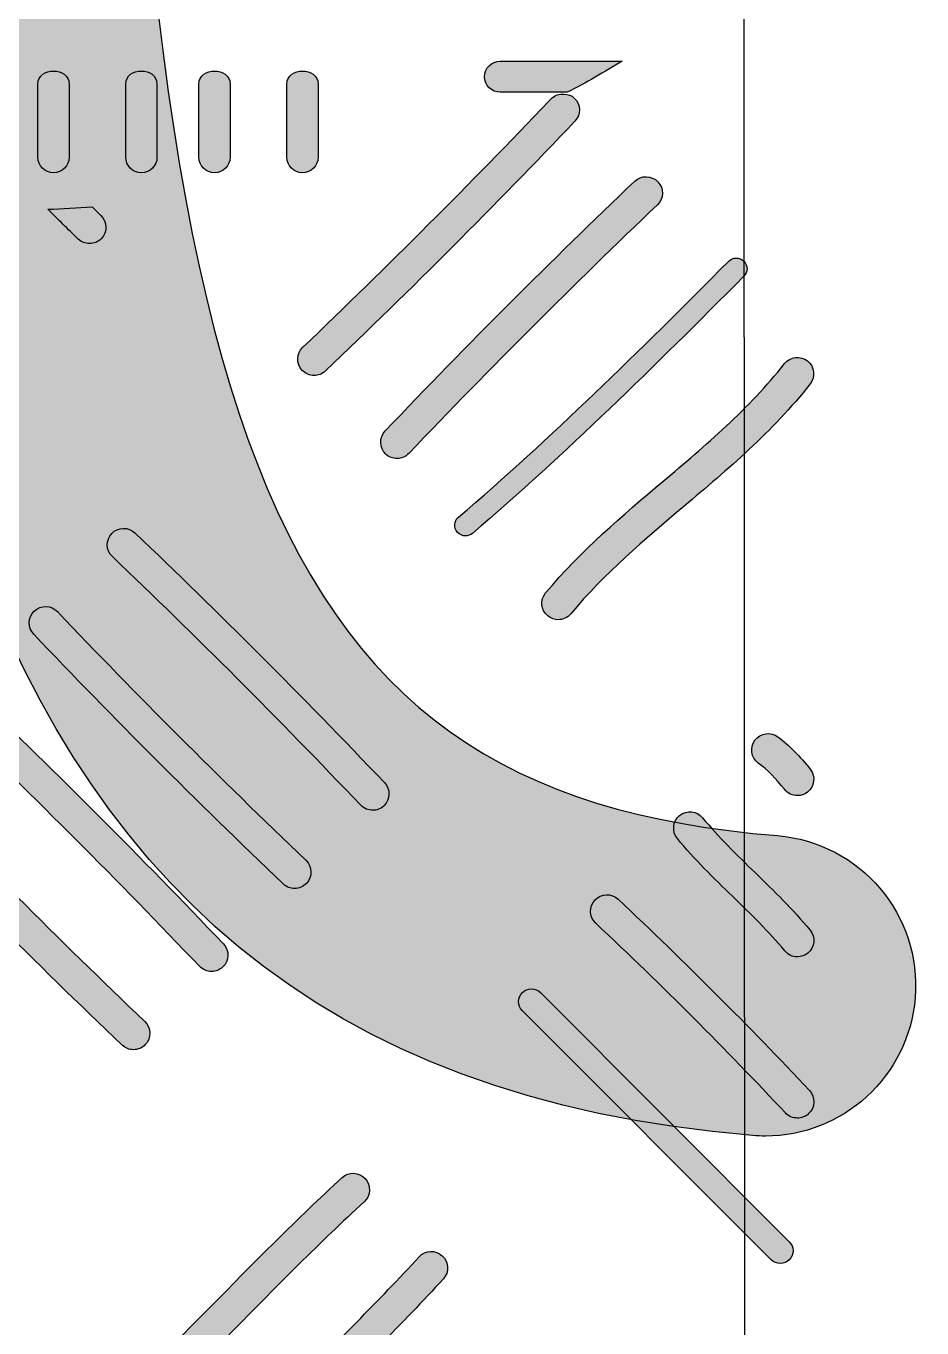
# Model space of a CAD drawing. Extents: x 4 to 307, y 9 to 217.
# Drawn here: x 275.96 to 281.12, y 175.63 to 183.12 of the extents above; entities that cross this region are included whole.
import ezdxf

# ---------------------------------------------------------------- set-up
doc = ezdxf.new("R2010")
doc.units = 0
doc.header["$MEASUREMENT"] = 0
doc.layers.add('EBENE_1', color=7, linetype='CONTINUOUS')

# ---------------------------------------------------------------- blocks, each defined once
blk = doc.blocks.new('BLOCK_4')
at = {"layer": 'EBENE_1'}
h = blk.add_hatch(color=7, dxfattribs=at)
h.dxf.hatch_style = 2
edge = h.paths.add_edge_path()
edge.add_spline(control_points=[(277.5519, 181.2705), (277.5143, 181.2345), (277.513, 181.1749), (277.5488, 181.1372), (277.5674, 181.1179), (277.5922, 181.1081), (277.617, 181.1081), (277.6404, 181.1081), (277.6639, 181.1167), (277.6821, 181.1341), (278.1779, 181.6071), (278.6612, 182.0908), (279.118, 182.5714), (279.1539, 182.6091), (279.1525, 182.6687), (279.1146, 182.7046), (279.098, 182.7206), (279.0763, 182.7266), (279.055, 182.7278), (279.0285, 182.7294), (279.0016, 182.7223), (278.9816, 182.7013), (278.9775, 182.6968), (278.9726, 182.6922), (278.9685, 182.6877), (278.5176, 182.2136), (278.0407, 181.737), (277.5519, 181.2705)], knot_values=[0, 0, 0, 0, 1, 1, 1, 2, 2, 2, 3, 3, 3, 4, 4, 4, 5, 5, 5, 6, 6, 6, 7, 7, 7, 8, 8, 8, 9, 9, 9, 9], degree=3, periodic=1)
h = blk.add_hatch(color=7, dxfattribs=at)
h.dxf.hatch_style = 2
edge = h.paths.add_edge_path()
edge.add_spline(control_points=[(278.0263, 180.7893), (277.9905, 180.7515), (277.9918, 180.6919), (278.0294, 180.6561), (278.0476, 180.6387), (278.0711, 180.6301), (278.0945, 180.6301), (278.1193, 180.6301), (278.1441, 180.6399), (278.1627, 180.6594), (278.6354, 181.1558), (279.1163, 181.6371), (279.5924, 182.0901), (279.63, 182.126), (279.6314, 182.1856), (279.5955, 182.2233), (279.5597, 182.2608), (279.5001, 182.2624), (279.4622, 182.2266), (278.9844, 181.7716), (278.501, 181.2879), (278.0263, 180.7893)], knot_values=[0, 0, 0, 0, 1, 1, 1, 2, 2, 2, 3, 3, 3, 4, 4, 4, 5, 5, 5, 6, 6, 6, 7, 7, 7, 7], degree=3, periodic=1)
h = blk.add_hatch(color=7, dxfattribs=at)
h.dxf.hatch_style = 2
edge = h.paths.add_edge_path()
edge.add_spline(control_points=[(276.3247, 181.8672), (276.3496, 181.8672), (276.3744, 181.877), (276.393, 181.8963), (276.4288, 181.9339), (276.4274, 181.9937), (276.3899, 182.0295), (276.3726, 182.0459), (276.3564, 182.0624), (276.3396, 182.0788), (276.2534, 182.0731), (276.1687, 182.0686), (276.0843, 182.0648), (276.1435, 182.0078), (276.2004, 181.9503), (276.2596, 181.8934), (276.2779, 181.8758), (276.3013, 181.8672), (276.3247, 181.8672)], knot_values=[0, 0, 0, 0, 1, 1, 1, 2, 2, 2, 3, 3, 3, 4, 4, 4, 5, 5, 5, 6, 6, 6, 6], degree=3, periodic=1)
h = blk.add_hatch(color=7, dxfattribs=at)
h.dxf.hatch_style = 2
edge = h.paths.add_edge_path()
edge.add_spline(control_points=[(278.4411, 180.2065), (278.4531, 180.1922), (278.4707, 180.185), (278.4879, 180.185), (278.502, 180.185), (278.5162, 180.1898), (278.5279, 180.1996), (279.0643, 180.6564), (279.5731, 181.1601), (280.0906, 181.6791), (280.1144, 181.7031), (280.1144, 181.7422), (280.0902, 181.7661), (280.0661, 181.7902), (280.0272, 181.7901), (280.0031, 181.7659), (279.4877, 181.2488), (278.9809, 180.7471), (278.448, 180.2933), (278.4221, 180.2713), (278.419, 180.2325), (278.4411, 180.2065)], knot_values=[0, 0, 0, 0, 1, 1, 1, 2, 2, 2, 3, 3, 3, 4, 4, 4, 5, 5, 5, 6, 6, 6, 7, 7, 7, 7], degree=3, periodic=1)
h = blk.add_hatch(color=7, dxfattribs=at)
h.dxf.hatch_style = 2
edge = h.paths.add_edge_path()
edge.add_spline(control_points=[(280.3245, 181.1763), (280.1192, 180.9164), (279.8677, 180.704), (279.6241, 180.4985), (279.3933, 180.3037), (279.1549, 180.102), (278.9496, 179.8568), (278.9161, 179.817), (278.9217, 179.7578), (278.9613, 179.7245), (278.9788, 179.7097), (279.0002, 179.7027), (279.0216, 179.7027), (279.0484, 179.7027), (279.075, 179.714), (279.0936, 179.7363), (279.2882, 179.969), (279.5208, 180.1652), (279.7454, 180.355), (279.9958, 180.5664), (280.2546, 180.7849), (280.472, 181.0599), (280.504, 181.1005), (280.4971, 181.1596), (280.4565, 181.1918), (280.4161, 181.2235), (280.3572, 181.2168), (280.3245, 181.1763)], knot_values=[0, 0, 0, 0, 1, 1, 1, 2, 2, 2, 3, 3, 3, 4, 4, 4, 5, 5, 5, 6, 6, 6, 7, 7, 7, 8, 8, 8, 9, 9, 9, 9], degree=3, periodic=1)
h = blk.add_hatch(color=7, dxfattribs=at)
h.dxf.hatch_style = 2
edge = h.paths.add_edge_path()
edge.add_spline(control_points=[(276.5862, 180.2022), (276.5483, 180.238), (276.4887, 180.2372), (276.4529, 180.1989), (276.4171, 180.1612), (276.4185, 180.1016), (276.456, 180.0658), (276.9321, 179.6128), (277.4131, 179.1315), (277.8857, 178.635), (277.9043, 178.6156), (277.9291, 178.6058), (277.9539, 178.6058), (277.9774, 178.6058), (278.0008, 178.6144), (278.019, 178.6318), (278.0566, 178.6676), (278.058, 178.7272), (278.0221, 178.7649), (277.5474, 179.2636), (277.0641, 179.7473), (276.5862, 180.2022)], knot_values=[0, 0, 0, 0, 1, 1, 1, 2, 2, 2, 3, 3, 3, 4, 4, 4, 5, 5, 5, 6, 6, 6, 7, 7, 7, 7], degree=3, periodic=1)
h = blk.add_hatch(color=7, dxfattribs=at)
h.dxf.hatch_style = 2
edge = h.paths.add_edge_path()
edge.add_spline(control_points=[(277.4396, 178.182), (277.4578, 178.1646), (277.4813, 178.156), (277.5047, 178.156), (277.5295, 178.156), (277.5543, 178.1658), (277.5729, 178.1851), (277.6087, 178.2228), (277.6074, 178.2824), (277.5698, 178.3184), (277.073, 178.7923), (276.5921, 179.2736), (276.1401, 179.749), (276.1046, 179.7867), (276.0447, 179.7876), (276.0071, 179.7525), (275.9692, 179.7165), (275.9678, 179.6569), (276.0037, 179.6191), (276.4574, 179.1415), (276.9407, 178.6579), (277.4396, 178.182)], knot_values=[0, 0, 0, 0, 1, 1, 1, 2, 2, 2, 3, 3, 3, 4, 4, 4, 5, 5, 5, 6, 6, 6, 7, 7, 7, 7], degree=3, periodic=1)
h = blk.add_hatch(color=7, dxfattribs=at)
h.dxf.hatch_style = 2
edge = h.paths.add_edge_path()
edge.add_spline(control_points=[(275.6595, 179.2743), (275.6216, 179.3103), (275.562, 179.3091), (275.5262, 179.271), (275.4903, 179.2333), (275.4917, 179.1737), (275.5293, 179.1378), (276.0075, 178.6828), (276.488, 178.2013), (276.9586, 177.7073), (276.9772, 177.6878), (277.0021, 177.678), (277.0269, 177.678), (277.0503, 177.678), (277.0737, 177.6866), (277.092, 177.704), (277.1295, 177.7398), (277.1309, 177.7994), (277.0951, 177.8372), (276.6224, 178.3336), (276.1394, 178.8171), (275.6595, 179.2743)], knot_values=[0, 0, 0, 0, 1, 1, 1, 2, 2, 2, 3, 3, 3, 4, 4, 4, 5, 5, 5, 6, 6, 6, 7, 7, 7, 7], degree=3, periodic=1)
h = blk.add_hatch(color=7, dxfattribs=at)
h.dxf.hatch_style = 2
edge = h.paths.add_edge_path()
edge.add_spline(control_points=[(280.2859, 179.0285), (280.2449, 179.0596), (280.1857, 179.051), (280.154, 179.0095), (280.123, 178.9678), (280.1312, 178.9087), (280.1729, 178.8776), (280.2267, 178.8374), (280.2759, 178.788), (280.3238, 178.7265), (280.3424, 178.7026), (280.3703, 178.6902), (280.3982, 178.6902), (280.4186, 178.6902), (280.4389, 178.6967), (280.4561, 178.7101), (280.4971, 178.742), (280.5047, 178.8013), (280.4726, 178.8423), (280.4141, 178.9172), (280.3531, 178.9782), (280.2859, 179.0285)], knot_values=[0, 0, 0, 0, 1, 1, 1, 2, 2, 2, 3, 3, 3, 4, 4, 4, 5, 5, 5, 6, 6, 6, 7, 7, 7, 7], degree=3, periodic=1)
h = blk.add_hatch(color=7, dxfattribs=at)
h.dxf.hatch_style = 2
edge = h.paths.add_edge_path()
edge.add_spline(control_points=[(275.08, 178.8247), (275.0421, 178.7889), (275.0408, 178.7291), (275.0766, 178.6914), (275.53, 178.2142), (276.013, 177.7305), (276.5125, 177.2541), (276.5308, 177.2367), (276.5542, 177.2281), (276.5776, 177.2281), (276.6024, 177.2281), (276.6272, 177.2379), (276.6458, 177.2572), (276.6817, 177.2949), (276.6803, 177.3545), (276.6427, 177.3905), (276.1453, 177.8649), (275.6643, 178.3462), (275.213, 178.8212), (275.1775, 178.859), (275.1176, 178.8598), (275.08, 178.8247)], knot_values=[0, 0, 0, 0, 1, 1, 1, 2, 2, 2, 3, 3, 3, 4, 4, 4, 5, 5, 5, 6, 6, 6, 7, 7, 7, 7], degree=3, periodic=1)
h = blk.add_hatch(color=7, dxfattribs=at)
h.dxf.hatch_style = 2
edge = h.paths.add_edge_path()
edge.add_spline(control_points=[(280.1564, 178.2457), (280.0475, 178.3517), (279.9445, 178.4516), (279.8529, 178.563), (279.8201, 178.603), (279.7609, 178.6087), (279.7202, 178.5761), (279.6803, 178.5431), (279.6744, 178.4836), (279.7075, 178.4435), (279.8057, 178.3238), (279.9169, 178.2154), (280.0248, 178.1107), (280.1278, 178.0104), (280.2346, 177.9069), (280.3255, 177.7967), (280.3441, 177.7741), (280.371, 177.7624), (280.3982, 177.7624), (280.4192, 177.7624), (280.4406, 177.7695), (280.4582, 177.7839), (280.4985, 177.8172), (280.504, 177.8764), (280.4709, 177.9166), (280.3731, 178.0349), (280.2628, 178.142), (280.1564, 178.2457)], knot_values=[0, 0, 0, 0, 1, 1, 1, 2, 2, 2, 3, 3, 3, 4, 4, 4, 5, 5, 5, 6, 6, 6, 7, 7, 7, 8, 8, 8, 9, 9, 9, 9], degree=3, periodic=1)
h = blk.add_hatch(color=7, dxfattribs=at)
h.dxf.hatch_style = 2
edge = h.paths.add_edge_path()
edge.add_spline(control_points=[(280.4627, 176.86), (280.5005, 176.8954), (280.5026, 176.955), (280.4671, 176.9931), (280.124, 177.3598), (279.7537, 177.7302), (279.3668, 178.094), (279.3292, 178.1298), (279.2693, 178.1277), (279.2338, 178.0898), (279.198, 178.052), (279.2, 177.9922), (279.2379, 177.9565), (279.6217, 177.5957), (279.989, 177.2282), (280.3293, 176.8643), (280.3479, 176.8444), (280.3731, 176.8345), (280.3982, 176.8345), (280.4213, 176.8345), (280.4444, 176.8429), (280.4627, 176.86)], knot_values=[0, 0, 0, 0, 1, 1, 1, 2, 2, 2, 3, 3, 3, 4, 4, 4, 5, 5, 5, 6, 6, 6, 7, 7, 7, 7], degree=3, periodic=1)
h = blk.add_hatch(color=7, dxfattribs=at)
h.dxf.hatch_style = 2
edge = h.paths.add_edge_path()
edge.add_spline(control_points=[(280.3517, 176.123), (280.3517, 176.123), (278.9192, 177.5569), (278.9192, 177.5569), (278.8907, 177.5853), (278.8441, 177.5857), (278.8156, 177.5569), (278.7866, 177.5283), (278.7866, 177.4818), (278.8152, 177.4532), (278.8152, 177.4532), (280.2477, 176.0193), (280.2477, 176.0193), (280.2621, 176.005), (280.2808, 175.9978), (280.2997, 175.9978), (280.3183, 175.9978), (280.3373, 176.005), (280.3514, 176.0193), (280.3803, 176.0479), (280.3803, 176.0944), (280.3517, 176.123)], knot_values=[0, 0, 0, 0, 1, 1, 1, 2, 2, 2, 3, 3, 3, 4, 4, 4, 5, 5, 5, 6, 6, 6, 7, 7, 7, 7], degree=3, periodic=1)
h = blk.add_hatch(color=7, dxfattribs=at)
h.dxf.hatch_style = 2
edge = h.paths.add_edge_path()
edge.add_spline(control_points=[(277.031, 175.7586), (276.7912, 175.5153), (276.5432, 175.2637), (276.2889, 175.0299), (276.2507, 174.9946), (276.2479, 174.935), (276.2834, 174.8968), (276.302, 174.8764), (276.3272, 174.8663), (276.3527, 174.8663), (276.3754, 174.8663), (276.3985, 174.8745), (276.4164, 174.8911), (276.6741, 175.1281), (276.9238, 175.3813), (277.1653, 175.6263), (277.4044, 175.8691), (277.6518, 176.1201), (277.9054, 176.3532), (277.9436, 176.3885), (277.9464, 176.4481), (277.9109, 176.4863), (277.8757, 176.5251), (277.8158, 176.527), (277.7779, 176.492), (277.5209, 176.2557), (277.2718, 176.003), (277.031, 175.7586)], knot_values=[0, 0, 0, 0, 1, 1, 1, 2, 2, 2, 3, 3, 3, 4, 4, 4, 5, 5, 5, 6, 6, 6, 7, 7, 7, 8, 8, 8, 9, 9, 9, 9], degree=3, periodic=1)
h = blk.add_hatch(color=7, dxfattribs=at)
h.dxf.hatch_style = 2
edge = h.paths.add_edge_path()
edge.add_spline(control_points=[(277.6277, 175.1613), (277.8719, 175.4025), (278.1248, 175.6518), (278.3608, 175.9089), (278.3959, 175.9473), (278.3932, 176.0069), (278.3549, 176.0421), (278.316, 176.0772), (278.2571, 176.0746), (278.2216, 176.0364), (277.9891, 175.7827), (277.7379, 175.535), (277.4954, 175.2955), (277.2508, 175.0539), (276.9976, 174.8041), (276.7609, 174.5462), (276.7258, 174.5078), (276.7285, 174.4482), (276.7668, 174.4131), (276.785, 174.3965), (276.8077, 174.3883), (276.8305, 174.3883), (276.856, 174.3883), (276.8815, 174.3986), (276.9001, 174.4188), (277.1333, 174.6733), (277.3848, 174.9214), (277.6277, 175.1613)], knot_values=[0, 0, 0, 0, 1, 1, 1, 2, 2, 2, 3, 3, 3, 4, 4, 4, 5, 5, 5, 6, 6, 6, 7, 7, 7, 8, 8, 8, 9, 9, 9, 9], degree=3, periodic=1)
for points, knots in [([(277.5519, 181.2705), (277.5143, 181.2345), (277.513, 181.1749), (277.5488, 181.1372), (277.5674, 181.1179), (277.5922, 181.1081), (277.617, 181.1081), (277.6404, 181.1081), (277.6639, 181.1167), (277.6821, 181.1341), (278.1779, 181.6071), (278.6612, 182.0908), (279.118, 182.5714), (279.1539, 182.6091), (279.1525, 182.6687), (279.1146, 182.7046), (279.098, 182.7206), (279.0763, 182.7266), (279.055, 182.7278), (279.0285, 182.7294), (279.0016, 182.7223), (278.9816, 182.7013), (278.9775, 182.6968), (278.9726, 182.6922), (278.9685, 182.6877), (278.5176, 182.2136), (278.0407, 181.737), (277.5519, 181.2705)], [0, 0, 0, 0, 1, 1, 1, 2, 2, 2, 3, 3, 3, 4, 4, 4, 5, 5, 5, 6, 6, 6, 7, 7, 7, 8, 8, 8, 9, 9, 9, 9]), ([(278.0263, 180.7893), (277.9905, 180.7515), (277.9918, 180.6919), (278.0294, 180.6561), (278.0476, 180.6387), (278.0711, 180.6301), (278.0945, 180.6301), (278.1193, 180.6301), (278.1441, 180.6399), (278.1627, 180.6594), (278.6354, 181.1558), (279.1163, 181.6371), (279.5924, 182.0901), (279.63, 182.126), (279.6314, 182.1856), (279.5955, 182.2233), (279.5597, 182.2608), (279.5001, 182.2624), (279.4622, 182.2266), (278.9844, 181.7716), (278.501, 181.2879), (278.0263, 180.7893)], [0, 0, 0, 0, 1, 1, 1, 2, 2, 2, 3, 3, 3, 4, 4, 4, 5, 5, 5, 6, 6, 6, 7, 7, 7, 7]), ([(276.3247, 181.8672), (276.3496, 181.8672), (276.3744, 181.877), (276.393, 181.8963), (276.4288, 181.9339), (276.4274, 181.9937), (276.3899, 182.0295), (276.3726, 182.0459), (276.3564, 182.0624), (276.3396, 182.0788), (276.2534, 182.0731), (276.1687, 182.0686), (276.0843, 182.0648), (276.1435, 182.0078), (276.2004, 181.9503), (276.2596, 181.8934), (276.2779, 181.8758), (276.3013, 181.8672), (276.3247, 181.8672)], [0, 0, 0, 0, 1, 1, 1, 2, 2, 2, 3, 3, 3, 4, 4, 4, 5, 5, 5, 6, 6, 6, 6]), ([(278.4411, 180.2065), (278.4531, 180.1922), (278.4707, 180.185), (278.4879, 180.185), (278.502, 180.185), (278.5162, 180.1898), (278.5279, 180.1996), (279.0643, 180.6564), (279.5731, 181.1601), (280.0906, 181.6791), (280.1144, 181.7031), (280.1144, 181.7422), (280.0902, 181.7661), (280.0661, 181.7902), (280.0272, 181.7901), (280.0031, 181.7659), (279.4877, 181.2488), (278.9809, 180.7471), (278.448, 180.2933), (278.4221, 180.2713), (278.419, 180.2325), (278.4411, 180.2065)], [0, 0, 0, 0, 1, 1, 1, 2, 2, 2, 3, 3, 3, 4, 4, 4, 5, 5, 5, 6, 6, 6, 7, 7, 7, 7]), ([(280.3245, 181.1763), (280.1192, 180.9164), (279.8677, 180.704), (279.6241, 180.4985), (279.3933, 180.3037), (279.1549, 180.102), (278.9496, 179.8568), (278.9161, 179.817), (278.9217, 179.7578), (278.9613, 179.7245), (278.9788, 179.7097), (279.0002, 179.7027), (279.0216, 179.7027), (279.0484, 179.7027), (279.075, 179.714), (279.0936, 179.7363), (279.2882, 179.969), (279.5208, 180.1652), (279.7454, 180.355), (279.9958, 180.5664), (280.2546, 180.7849), (280.472, 181.0599), (280.504, 181.1005), (280.4971, 181.1596), (280.4565, 181.1918), (280.4161, 181.2235), (280.3572, 181.2168), (280.3245, 181.1763)], [0, 0, 0, 0, 1, 1, 1, 2, 2, 2, 3, 3, 3, 4, 4, 4, 5, 5, 5, 6, 6, 6, 7, 7, 7, 8, 8, 8, 9, 9, 9, 9]), ([(276.5862, 180.2022), (276.5483, 180.238), (276.4887, 180.2372), (276.4529, 180.1989), (276.4171, 180.1612), (276.4185, 180.1016), (276.456, 180.0658), (276.9321, 179.6128), (277.4131, 179.1315), (277.8857, 178.635), (277.9043, 178.6156), (277.9291, 178.6058), (277.9539, 178.6058), (277.9774, 178.6058), (278.0008, 178.6144), (278.019, 178.6318), (278.0566, 178.6676), (278.058, 178.7272), (278.0221, 178.7649), (277.5474, 179.2636), (277.0641, 179.7473), (276.5862, 180.2022)], [0, 0, 0, 0, 1, 1, 1, 2, 2, 2, 3, 3, 3, 4, 4, 4, 5, 5, 5, 6, 6, 6, 7, 7, 7, 7]), ([(277.4396, 178.182), (277.4578, 178.1646), (277.4813, 178.156), (277.5047, 178.156), (277.5295, 178.156), (277.5543, 178.1658), (277.5729, 178.1851), (277.6087, 178.2228), (277.6074, 178.2824), (277.5698, 178.3184), (277.073, 178.7923), (276.5921, 179.2736), (276.1401, 179.749), (276.1046, 179.7867), (276.0447, 179.7876), (276.0071, 179.7525), (275.9692, 179.7165), (275.9678, 179.6569), (276.0037, 179.6191), (276.4574, 179.1415), (276.9407, 178.6579), (277.4396, 178.182)], [0, 0, 0, 0, 1, 1, 1, 2, 2, 2, 3, 3, 3, 4, 4, 4, 5, 5, 5, 6, 6, 6, 7, 7, 7, 7]), ([(275.6595, 179.2743), (275.6216, 179.3103), (275.562, 179.3091), (275.5262, 179.271), (275.4903, 179.2333), (275.4917, 179.1737), (275.5293, 179.1378), (276.0075, 178.6828), (276.488, 178.2013), (276.9586, 177.7073), (276.9772, 177.6878), (277.0021, 177.678), (277.0269, 177.678), (277.0503, 177.678), (277.0737, 177.6866), (277.092, 177.704), (277.1295, 177.7398), (277.1309, 177.7994), (277.0951, 177.8372), (276.6224, 178.3336), (276.1394, 178.8171), (275.6595, 179.2743)], [0, 0, 0, 0, 1, 1, 1, 2, 2, 2, 3, 3, 3, 4, 4, 4, 5, 5, 5, 6, 6, 6, 7, 7, 7, 7]), ([(280.2859, 179.0285), (280.2449, 179.0596), (280.1857, 179.051), (280.154, 179.0095), (280.123, 178.9678), (280.1312, 178.9087), (280.1729, 178.8776), (280.2267, 178.8374), (280.2759, 178.788), (280.3238, 178.7265), (280.3424, 178.7026), (280.3703, 178.6902), (280.3982, 178.6902), (280.4186, 178.6902), (280.4389, 178.6967), (280.4561, 178.7101), (280.4971, 178.742), (280.5047, 178.8013), (280.4726, 178.8423), (280.4141, 178.9172), (280.3531, 178.9782), (280.2859, 179.0285)], [0, 0, 0, 0, 1, 1, 1, 2, 2, 2, 3, 3, 3, 4, 4, 4, 5, 5, 5, 6, 6, 6, 7, 7, 7, 7]), ([(275.08, 178.8247), (275.0421, 178.7889), (275.0408, 178.7291), (275.0766, 178.6914), (275.53, 178.2142), (276.013, 177.7305), (276.5125, 177.2541), (276.5308, 177.2367), (276.5542, 177.2281), (276.5776, 177.2281), (276.6024, 177.2281), (276.6272, 177.2379), (276.6458, 177.2572), (276.6817, 177.2949), (276.6803, 177.3545), (276.6427, 177.3905), (276.1453, 177.8649), (275.6643, 178.3462), (275.213, 178.8212), (275.1775, 178.859), (275.1176, 178.8598), (275.08, 178.8247)], [0, 0, 0, 0, 1, 1, 1, 2, 2, 2, 3, 3, 3, 4, 4, 4, 5, 5, 5, 6, 6, 6, 7, 7, 7, 7]), ([(280.1564, 178.2457), (280.0475, 178.3517), (279.9445, 178.4516), (279.8529, 178.563), (279.8201, 178.603), (279.7609, 178.6087), (279.7202, 178.5761), (279.6803, 178.5431), (279.6744, 178.4836), (279.7075, 178.4435), (279.8057, 178.3238), (279.9169, 178.2154), (280.0248, 178.1107), (280.1278, 178.0104), (280.2346, 177.9069), (280.3255, 177.7967), (280.3441, 177.7741), (280.371, 177.7624), (280.3982, 177.7624), (280.4192, 177.7624), (280.4406, 177.7695), (280.4582, 177.7839), (280.4985, 177.8172), (280.504, 177.8764), (280.4709, 177.9166), (280.3731, 178.0349), (280.2628, 178.142), (280.1564, 178.2457)], [0, 0, 0, 0, 1, 1, 1, 2, 2, 2, 3, 3, 3, 4, 4, 4, 5, 5, 5, 6, 6, 6, 7, 7, 7, 8, 8, 8, 9, 9, 9, 9]), ([(280.4627, 176.86), (280.5005, 176.8954), (280.5026, 176.955), (280.4671, 176.9931), (280.124, 177.3598), (279.7537, 177.7302), (279.3668, 178.094), (279.3292, 178.1298), (279.2693, 178.1277), (279.2338, 178.0898), (279.198, 178.052), (279.2, 177.9922), (279.2379, 177.9565), (279.6217, 177.5957), (279.989, 177.2282), (280.3293, 176.8643), (280.3479, 176.8444), (280.3731, 176.8345), (280.3982, 176.8345), (280.4213, 176.8345), (280.4444, 176.8429), (280.4627, 176.86)], [0, 0, 0, 0, 1, 1, 1, 2, 2, 2, 3, 3, 3, 4, 4, 4, 5, 5, 5, 6, 6, 6, 7, 7, 7, 7]), ([(280.3517, 176.123), (280.3517, 176.123), (278.9192, 177.5569), (278.9192, 177.5569), (278.8907, 177.5853), (278.8441, 177.5857), (278.8156, 177.5569), (278.7866, 177.5283), (278.7866, 177.4818), (278.8152, 177.4532), (278.8152, 177.4532), (280.2477, 176.0193), (280.2477, 176.0193), (280.2621, 176.005), (280.2808, 175.9978), (280.2997, 175.9978), (280.3183, 175.9978), (280.3373, 176.005), (280.3514, 176.0193), (280.3803, 176.0479), (280.3803, 176.0944), (280.3517, 176.123)], [0, 0, 0, 0, 1, 1, 1, 2, 2, 2, 3, 3, 3, 4, 4, 4, 5, 5, 5, 6, 6, 6, 7, 7, 7, 7]), ([(277.031, 175.7586), (276.7912, 175.5153), (276.5432, 175.2637), (276.2889, 175.0299), (276.2507, 174.9946), (276.2479, 174.935), (276.2834, 174.8968), (276.302, 174.8764), (276.3272, 174.8663), (276.3527, 174.8663), (276.3754, 174.8663), (276.3985, 174.8745), (276.4164, 174.8911), (276.6741, 175.1281), (276.9238, 175.3813), (277.1653, 175.6263), (277.4044, 175.8691), (277.6518, 176.1201), (277.9054, 176.3532), (277.9436, 176.3885), (277.9464, 176.4481), (277.9109, 176.4863), (277.8757, 176.5251), (277.8158, 176.527), (277.7779, 176.492), (277.5209, 176.2557), (277.2718, 176.003), (277.031, 175.7586)], [0, 0, 0, 0, 1, 1, 1, 2, 2, 2, 3, 3, 3, 4, 4, 4, 5, 5, 5, 6, 6, 6, 7, 7, 7, 8, 8, 8, 9, 9, 9, 9]), ([(277.6277, 175.1613), (277.8719, 175.4025), (278.1248, 175.6518), (278.3608, 175.9089), (278.3959, 175.9473), (278.3932, 176.0069), (278.3549, 176.0421), (278.316, 176.0772), (278.2571, 176.0746), (278.2216, 176.0364), (277.9891, 175.7827), (277.7379, 175.535), (277.4954, 175.2955), (277.2508, 175.0539), (276.9976, 174.8041), (276.7609, 174.5462), (276.7258, 174.5078), (276.7285, 174.4482), (276.7668, 174.4131), (276.785, 174.3965), (276.8077, 174.3883), (276.8305, 174.3883), (276.856, 174.3883), (276.8815, 174.3986), (276.9001, 174.4188), (277.1333, 174.6733), (277.3848, 174.9214), (277.6277, 175.1613)], [0, 0, 0, 0, 1, 1, 1, 2, 2, 2, 3, 3, 3, 4, 4, 4, 5, 5, 5, 6, 6, 6, 7, 7, 7, 8, 8, 8, 9, 9, 9, 9])]:
    blk.add_open_spline(points, degree=3, knots=knots, dxfattribs=at)
blk = doc.blocks.new('BLOCK_5')
at = {"layer": 'EBENE_1'}
h = blk.add_hatch(color=7, dxfattribs=at)
h.dxf.hatch_style = 2
edge = h.paths.add_edge_path()
edge.add_spline(control_points=[(278.5985, 182.8279), (278.5985, 182.7785), (278.6388, 182.7383), (278.6881, 182.7383), (278.6881, 182.7383), (279.0743, 182.7383), (279.0743, 182.7383), (279.1828, 182.7933), (279.2875, 182.8539), (279.3898, 182.9175), (279.3898, 182.9175), (278.6881, 182.9175), (278.6881, 182.9175), (278.6388, 182.9175), (278.5985, 182.8773), (278.5985, 182.8279)], knot_values=[0, 0, 0, 0, 1, 1, 1, 2, 2, 2, 3, 3, 3, 4, 4, 4, 5, 5, 5, 5], degree=3, periodic=1)
h = blk.add_hatch(color=7, dxfattribs=at)
h.dxf.hatch_style = 2
edge = h.paths.add_edge_path()
edge.add_spline(control_points=[(276.0274, 182.7857), (276.0274, 182.7857), (276.0274, 182.3645), (276.0274, 182.3645), (276.0274, 182.3149), (276.0677, 182.2748), (276.1174, 182.2748), (276.167, 182.2748), (276.2073, 182.3149), (276.2073, 182.3645), (276.2073, 182.3645), (276.2073, 182.7857), (276.2073, 182.7857), (276.2073, 182.8849), (276.0274, 182.8849), (276.0274, 182.7857)], knot_values=[0, 0, 0, 0, 1, 1, 1, 2, 2, 2, 3, 3, 3, 4, 4, 4, 5, 5, 5, 5], degree=3, periodic=1)
h = blk.add_hatch(color=7, dxfattribs=at)
h.dxf.hatch_style = 2
edge = h.paths.add_edge_path()
edge.add_spline(control_points=[(276.5332, 182.7857), (276.5332, 182.7857), (276.5332, 182.3645), (276.5332, 182.3645), (276.5332, 182.3149), (276.5735, 182.2748), (276.6231, 182.2748), (276.6727, 182.2748), (276.713, 182.3149), (276.713, 182.3645), (276.713, 182.3645), (276.713, 182.7857), (276.713, 182.7857), (276.713, 182.8849), (276.5332, 182.8849), (276.5332, 182.7857)], knot_values=[0, 0, 0, 0, 1, 1, 1, 2, 2, 2, 3, 3, 3, 4, 4, 4, 5, 5, 5, 5], degree=3, periodic=1)
h = blk.add_hatch(color=7, dxfattribs=at)
h.dxf.hatch_style = 2
edge = h.paths.add_edge_path()
edge.add_spline(control_points=[(276.9545, 182.7857), (276.9545, 182.7857), (276.9545, 182.3645), (276.9545, 182.3645), (276.9545, 182.3149), (276.9948, 182.2748), (277.0444, 182.2748), (277.094, 182.2748), (277.1343, 182.3149), (277.1343, 182.3645), (277.1343, 182.3645), (277.1343, 182.7857), (277.1343, 182.7857), (277.1343, 182.8849), (276.9545, 182.8849), (276.9545, 182.7857)], knot_values=[0, 0, 0, 0, 1, 1, 1, 2, 2, 2, 3, 3, 3, 4, 4, 4, 5, 5, 5, 5], degree=3, periodic=1)
h = blk.add_hatch(color=7, dxfattribs=at)
h.dxf.hatch_style = 2
edge = h.paths.add_edge_path()
edge.add_spline(control_points=[(277.4602, 182.7857), (277.4602, 182.7857), (277.4602, 182.3645), (277.4602, 182.3645), (277.4602, 182.3149), (277.5006, 182.2748), (277.5502, 182.2748), (277.5998, 182.2748), (277.6401, 182.3149), (277.6401, 182.3645), (277.6401, 182.3645), (277.6401, 182.7857), (277.6401, 182.7857), (277.6401, 182.8849), (277.4602, 182.8849), (277.4602, 182.7857)], knot_values=[0, 0, 0, 0, 1, 1, 1, 2, 2, 2, 3, 3, 3, 4, 4, 4, 5, 5, 5, 5], degree=3, periodic=1)
for points in [[(278.5985, 182.8279), (278.5985, 182.7785), (278.6388, 182.7383), (278.6881, 182.7383), (278.6881, 182.7383), (279.0743, 182.7383), (279.0743, 182.7383), (279.1828, 182.7933), (279.2875, 182.8539), (279.3898, 182.9175), (279.3898, 182.9175), (278.6881, 182.9175), (278.6881, 182.9175), (278.6388, 182.9175), (278.5985, 182.8773), (278.5985, 182.8279)], [(276.0274, 182.7857), (276.0274, 182.7857), (276.0274, 182.3645), (276.0274, 182.3645), (276.0274, 182.3149), (276.0677, 182.2748), (276.1174, 182.2748), (276.167, 182.2748), (276.2073, 182.3149), (276.2073, 182.3645), (276.2073, 182.3645), (276.2073, 182.7857), (276.2073, 182.7857), (276.2073, 182.8849), (276.0274, 182.8849), (276.0274, 182.7857)], [(276.5332, 182.7857), (276.5332, 182.7857), (276.5332, 182.3645), (276.5332, 182.3645), (276.5332, 182.3149), (276.5735, 182.2748), (276.6231, 182.2748), (276.6727, 182.2748), (276.713, 182.3149), (276.713, 182.3645), (276.713, 182.3645), (276.713, 182.7857), (276.713, 182.7857), (276.713, 182.8849), (276.5332, 182.8849), (276.5332, 182.7857)], [(276.9545, 182.7857), (276.9545, 182.7857), (276.9545, 182.3645), (276.9545, 182.3645), (276.9545, 182.3149), (276.9948, 182.2748), (277.0444, 182.2748), (277.094, 182.2748), (277.1343, 182.3149), (277.1343, 182.3645), (277.1343, 182.3645), (277.1343, 182.7857), (277.1343, 182.7857), (277.1343, 182.8849), (276.9545, 182.8849), (276.9545, 182.7857)], [(277.4602, 182.7857), (277.4602, 182.7857), (277.4602, 182.3645), (277.4602, 182.3645), (277.4602, 182.3149), (277.5006, 182.2748), (277.5502, 182.2748), (277.5998, 182.2748), (277.6401, 182.3149), (277.6401, 182.3645), (277.6401, 182.3645), (277.6401, 182.7857), (277.6401, 182.7857), (277.6401, 182.8849), (277.4602, 182.8849), (277.4602, 182.7857)]]:
    blk.add_open_spline(points, degree=3, knots=[0, 0, 0, 0, 1, 1, 1, 2, 2, 2, 3, 3, 3, 4, 4, 4, 5, 5, 5, 5], dxfattribs=at)
blk = doc.blocks.new('BLOCK_7')
at = {"layer": 'EBENE_1'}
h = blk.add_hatch(color=7, dxfattribs=at)
h.dxf.hatch_style = 2
edge = h.paths.add_edge_path()
edge.add_spline(control_points=[(279.7867, 168.2935), (276.5786, 168.0886), (272.9647, 169.3805), (271.5605, 171.237), (270.9811, 172.0032), (270.8346, 172.8077), (271.1226, 173.6219), (271.1688, 173.7495), (271.2611, 173.939), (271.359, 174.1399), (271.7913, 175.0272), (272.4445, 176.3683), (271.8203, 177.5786), (271.3659, 178.4597), (270.3689, 179.0173), (268.7714, 179.2836), (265.5588, 179.816), (263.3288, 181.3088), (262.1437, 183.7205), (260.695, 186.669), (261.0326, 190.9439), (263.0036, 194.6112), (263.1879, 194.9543), (263.0594, 195.3822), (262.7163, 195.5667), (262.3718, 195.752), (261.9453, 195.6225), (261.7606, 195.2792), (259.5475, 191.1612), (259.2088, 186.4938), (260.8773, 183.0983), (262.255, 180.2945), (264.9049, 178.494), (268.5399, 177.8916), (269.6357, 177.7088), (270.3365, 177.3771), (270.5663, 176.9318), (270.866, 176.3502), (270.4178, 175.4299), (270.0905, 174.7578), (269.971, 174.5128), (269.8679, 174.3011), (269.7942, 174.0984), (269.3426, 172.8214), (269.5641, 171.5376), (270.435, 170.3859), (272.0063, 168.3082), (275.6302, 166.8607), (279.1029, 166.8607), (279.3619, 166.8607), (279.6203, 166.8688), (279.877, 166.8852), (280.2659, 166.9102), (280.5608, 167.2457), (280.536, 167.6345), (280.5109, 168.0234), (280.1702, 168.314), (279.7867, 168.2935)], knot_values=[0, 0, 0, 0, 1, 1, 1, 2, 2, 2, 3, 3, 3, 4, 4, 4, 5, 5, 5, 6, 6, 6, 7, 7, 7, 8, 8, 8, 9, 9, 9, 10, 10, 10, 11, 11, 11, 12, 12, 12, 13, 13, 13, 14, 14, 14, 15, 15, 15, 16, 16, 16, 17, 17, 17, 18, 18, 18, 19, 19, 19, 19], degree=3, periodic=1)
h = blk.add_hatch(color=7, dxfattribs=at)
h.dxf.hatch_style = 2
edge = h.paths.add_edge_path()
edge.add_spline(control_points=[(274.0403, 181.3939), (274.1113, 181.3939), (274.1836, 181.3944), (274.2567, 181.3956), (274.6835, 181.4027), (275.0242, 181.7544), (275.017, 182.1816), (275.0098, 182.6088), (274.6632, 182.9388), (274.2312, 182.9421), (272.0756, 182.9095), (270.6059, 183.4866), (270.1894, 184.5325), (269.8652, 185.3473), (270.2204, 186.254), (270.7389, 186.7286), (271.0221, 186.9878), (271.4727, 187.2388), (272.0163, 186.9648), (272.3271, 186.8084), (272.7029, 186.8781), (272.9372, 187.1355), (273.1708, 187.3928), (273.2042, 187.7744), (273.0185, 188.0684), (271.9774, 189.7165), (271.9233, 191.1194), (272.8659, 192.0182), (274.0269, 193.1256), (276.7202, 193.3799), (278.728, 191.9748), (279.0784, 191.7297), (279.56, 191.8148), (279.805, 192.1648), (280.0499, 192.5148), (279.9648, 192.997), (279.6148, 193.2419), (277.1643, 194.9572), (273.6579, 194.9104), (271.7982, 193.1375), (271.1864, 192.5539), (270.0436, 191.0493), (271.0221, 188.576), (270.5515, 188.4754), (270.0974, 188.2381), (269.6947, 187.8694), (268.6167, 186.8826), (268.2291, 185.2753), (268.7524, 183.9606), (269.1372, 182.9939), (270.3344, 181.3939), (274.0403, 181.3939)], knot_values=[0, 0, 0, 0, 1, 1, 1, 2, 2, 2, 3, 3, 3, 4, 4, 4, 5, 5, 5, 6, 6, 6, 7, 7, 7, 8, 8, 8, 9, 9, 9, 10, 10, 10, 11, 11, 11, 12, 12, 12, 13, 13, 13, 14, 14, 14, 15, 15, 15, 16, 16, 16, 17, 17, 17, 17], degree=3, periodic=1)
h = blk.add_hatch(color=7, dxfattribs=at)
h.dxf.hatch_style = 2
edge = h.paths.add_edge_path()
edge.add_spline(control_points=[(280.2839, 178.4599), (277.2277, 178.7112), (276.4815, 180.7801), (276.4815, 189.0015), (276.4815, 189.4797), (276.0939, 189.8674), (275.6157, 189.8674), (275.1376, 189.8674), (274.75, 189.4797), (274.75, 189.0015), (274.75, 181.8591), (275.1252, 177.1468), (280.1419, 176.7339), (280.166, 176.732), (280.1901, 176.7309), (280.2139, 176.7309), (280.6597, 176.7309), (281.0387, 177.0734), (281.0759, 177.5259), (281.1152, 178.0025), (280.7603, 178.4206), (280.2839, 178.4599)], knot_values=[0, 0, 0, 0, 1, 1, 1, 2, 2, 2, 3, 3, 3, 4, 4, 4, 5, 5, 5, 6, 6, 6, 7, 7, 7, 7], degree=3, periodic=1)
for points, knots in [([(279.7867, 168.2935), (276.5786, 168.0886), (272.9647, 169.3805), (271.5605, 171.237), (270.9811, 172.0032), (270.8346, 172.8077), (271.1226, 173.6219), (271.1688, 173.7495), (271.2611, 173.939), (271.359, 174.1399), (271.7913, 175.0272), (272.4445, 176.3683), (271.8203, 177.5786), (271.3659, 178.4597), (270.3689, 179.0173), (268.7714, 179.2836), (265.5588, 179.816), (263.3288, 181.3088), (262.1437, 183.7205), (260.695, 186.669), (261.0326, 190.9439), (263.0036, 194.6112), (263.1879, 194.9543), (263.0594, 195.3822), (262.7163, 195.5667), (262.3718, 195.752), (261.9453, 195.6225), (261.7606, 195.2792), (259.5475, 191.1612), (259.2088, 186.4938), (260.8773, 183.0983), (262.255, 180.2945), (264.9049, 178.494), (268.5399, 177.8916), (269.6357, 177.7088), (270.3365, 177.3771), (270.5663, 176.9318), (270.866, 176.3502), (270.4178, 175.4299), (270.0905, 174.7578), (269.971, 174.5128), (269.8679, 174.3011), (269.7942, 174.0984), (269.3426, 172.8214), (269.5641, 171.5376), (270.435, 170.3859), (272.0063, 168.3082), (275.6302, 166.8607), (279.1029, 166.8607), (279.3619, 166.8607), (279.6203, 166.8688), (279.877, 166.8852), (280.2659, 166.9102), (280.5608, 167.2457), (280.536, 167.6345), (280.5109, 168.0234), (280.1702, 168.314), (279.7867, 168.2935)], [0, 0, 0, 0, 1, 1, 1, 2, 2, 2, 3, 3, 3, 4, 4, 4, 5, 5, 5, 6, 6, 6, 7, 7, 7, 8, 8, 8, 9, 9, 9, 10, 10, 10, 11, 11, 11, 12, 12, 12, 13, 13, 13, 14, 14, 14, 15, 15, 15, 16, 16, 16, 17, 17, 17, 18, 18, 18, 19, 19, 19, 19]), ([(274.0403, 181.3939), (274.1113, 181.3939), (274.1836, 181.3944), (274.2567, 181.3956), (274.6835, 181.4027), (275.0242, 181.7544), (275.017, 182.1816), (275.0098, 182.6088), (274.6632, 182.9388), (274.2312, 182.9421), (272.0756, 182.9095), (270.6059, 183.4866), (270.1894, 184.5325), (269.8652, 185.3473), (270.2204, 186.254), (270.7389, 186.7286), (271.0221, 186.9878), (271.4727, 187.2388), (272.0163, 186.9648), (272.3271, 186.8084), (272.7029, 186.8781), (272.9372, 187.1355), (273.1708, 187.3928), (273.2042, 187.7744), (273.0185, 188.0684), (271.9774, 189.7165), (271.9233, 191.1194), (272.8659, 192.0182), (274.0269, 193.1256), (276.7202, 193.3799), (278.728, 191.9748), (279.0784, 191.7297), (279.56, 191.8148), (279.805, 192.1648), (280.0499, 192.5148), (279.9648, 192.997), (279.6148, 193.2419), (277.1643, 194.9572), (273.6579, 194.9104), (271.7982, 193.1375), (271.1864, 192.5539), (270.0436, 191.0493), (271.0221, 188.576), (270.5515, 188.4754), (270.0974, 188.2381), (269.6947, 187.8694), (268.6167, 186.8826), (268.2291, 185.2753), (268.7524, 183.9606), (269.1372, 182.9939), (270.3344, 181.3939), (274.0403, 181.3939)], [0, 0, 0, 0, 1, 1, 1, 2, 2, 2, 3, 3, 3, 4, 4, 4, 5, 5, 5, 6, 6, 6, 7, 7, 7, 8, 8, 8, 9, 9, 9, 10, 10, 10, 11, 11, 11, 12, 12, 12, 13, 13, 13, 14, 14, 14, 15, 15, 15, 16, 16, 16, 17, 17, 17, 17]), ([(280.2839, 178.4599), (277.2277, 178.7112), (276.4815, 180.7801), (276.4815, 189.0015), (276.4815, 189.4797), (276.0939, 189.8674), (275.6157, 189.8674), (275.1376, 189.8674), (274.75, 189.4797), (274.75, 189.0015), (274.75, 181.8591), (275.1252, 177.1468), (280.1419, 176.7339), (280.166, 176.732), (280.1901, 176.7309), (280.2139, 176.7309), (280.6597, 176.7309), (281.0387, 177.0734), (281.0759, 177.5259), (281.1152, 178.0025), (280.7603, 178.4206), (280.2839, 178.4599)], [0, 0, 0, 0, 1, 1, 1, 2, 2, 2, 3, 3, 3, 4, 4, 4, 5, 5, 5, 6, 6, 6, 7, 7, 7, 7])]:
    blk.add_open_spline(points, degree=3, knots=knots, dxfattribs=at)

msp = doc.modelspace()

# ---------------------------------------------------------------- linework, layer by layer
at = {"layer": 'EBENE_1'}
msp.add_open_spline([(202.108, 194.9198), (202.108, 194.9198), (216.1034, 194.9198), (216.1034, 194.9198), (216.1034, 194.9198), (216.1034, 198.8314), (216.1034, 198.8314), (216.1034, 198.8314), (226.0856, 198.8314), (226.0856, 198.8314), (226.0856, 198.8314), (226.0856, 194.9198), (226.0856, 194.9198), (226.0856, 194.9198), (256.1086, 194.9198), (256.1086, 194.9198), (256.1086, 194.9198), (256.1086, 198.8314), (256.1086, 198.8314), (256.1086, 198.8314), (266.0907, 198.8314), (266.0907, 198.8314), (266.0907, 198.8314), (266.0907, 194.9198), (266.0907, 194.9198), (266.0907, 194.9198), (280.0858, 194.9198), (280.0858, 194.9198), (280.0858, 194.9198), (280.1113, 141.8083), (280.1113, 141.8083), (280.1113, 141.8083), (276.3268, 141.8083), (276.3268, 141.8083), (276.3268, 141.8083), (276.3268, 134.0105), (276.3268, 134.0105), (276.3268, 134.0105), (280.1113, 134.0105), (280.1113, 134.0105), (280.1113, 134.0105), (280.1113, 114.935), (280.1113, 114.935), (280.1113, 114.935), (266.5224, 114.935), (266.5224, 114.935), (266.5224, 114.935), (266.5224, 111.0234), (266.5224, 111.0234), (266.5224, 111.0234), (256.5147, 111.0234), (256.5147, 111.0234), (256.5147, 111.0234), (256.5147, 114.935), (256.5147, 114.935), (256.5147, 114.935), (226.5172, 114.935), (226.5172, 114.935), (226.5172, 114.935), (226.5172, 111.0234), (226.5172, 111.0234), (226.5172, 111.0234), (216.5099, 111.0234), (216.5099, 111.0234), (216.5099, 111.0234), (216.5099, 114.935), (216.5099, 114.935), (216.5099, 114.935), (202.0571, 114.935), (202.0571, 114.935), (202.0571, 129.4385), (202.108, 144.0182), (202.108, 160.5534), (202.108, 160.5534), (205.918, 160.5534), (205.918, 160.5534), (205.918, 160.5534), (205.918, 168.3767), (205.918, 168.3767), (205.918, 168.3767), (202.108, 168.3767), (202.108, 168.3767), (202.108, 168.3767), (202.108, 194.9198), (202.108, 194.9198)], degree=3, knots=[0, 0, 0, 0, 1, 1, 1, 2, 2, 2, 3, 3, 3, 4, 4, 4, 5, 5, 5, 6, 6, 6, 7, 7, 7, 8, 8, 8, 9, 9, 9, 10, 10, 10, 11, 11, 11, 12, 12, 12, 13, 13, 13, 14, 14, 14, 15, 15, 15, 16, 16, 16, 17, 17, 17, 18, 18, 18, 19, 19, 19, 20, 20, 20, 21, 21, 21, 22, 22, 22, 23, 23, 23, 24, 24, 24, 25, 25, 25, 26, 26, 26, 27, 27, 27, 28, 28, 28, 28], dxfattribs=at)

# ---------------------------------------------------------------- block references
for name in ['BLOCK_7', 'BLOCK_4', 'BLOCK_5']:
    msp.add_blockref(name, (0, 0), dxfattribs=at)

doc.saveas('drawing.dxf')
